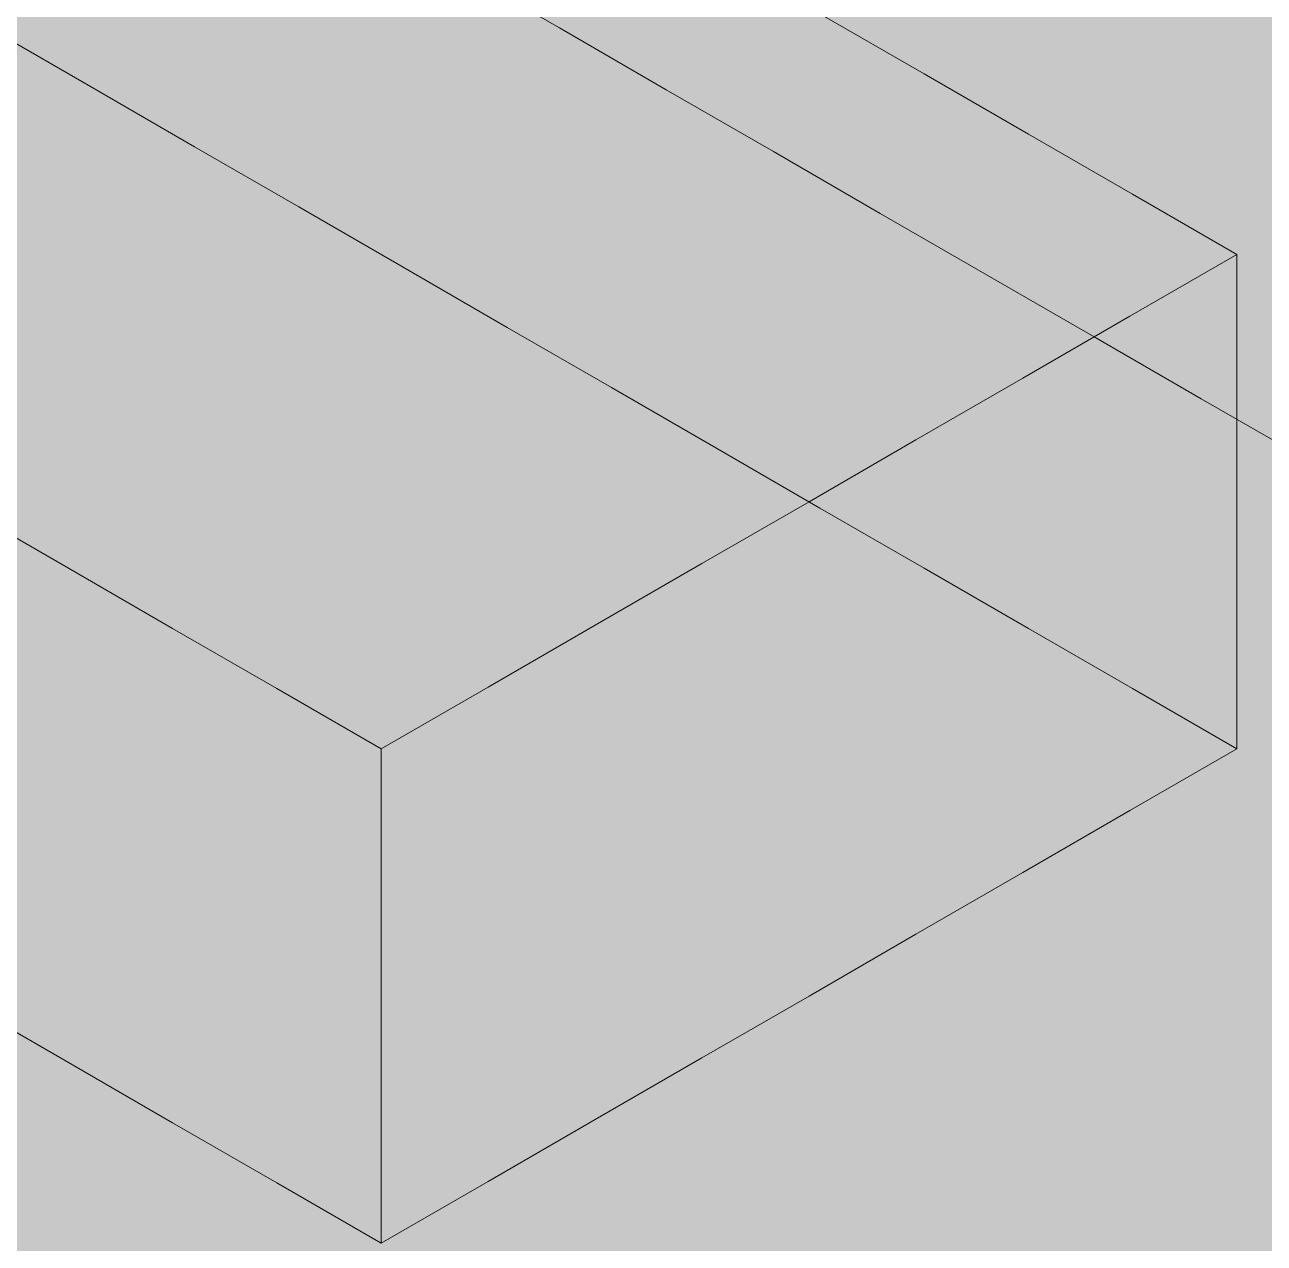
# Model space of a CAD drawing. Header units: metres. Extents: x 349122 to 349453, y 9281252 to 9281971.
# Drawn here: x 349264.1403 to 349264.2908, y 9281654.443 to 9281654.5909 of the extents above; entities that cross this region are included whole.
import ezdxf

# ---------------------------------------------------------------- set-up
doc = ezdxf.new("R2010")
doc.units = ezdxf.units.M
doc.header["$LTSCALE"] = 0.25
doc.layers.add('ISO-3D', color=7, linetype='CONTINUOUS', lineweight=13)
doc.layers.add('ISO-3D-ARISTAS', color=250, linetype='CONTINUOUS', lineweight=13)

msp = doc.modelspace()

# ---------------------------------------------------------------- linework, layer by layer
at = {"layer": 'ISO-3D', "true_color": 0x8e8d88}
for points in [[(349264.19225, 9281654.598), (349264.20524, 9281654.5905), (349264.19225, 9281654.61229), (349264.20524, 9281654.60479)], [(349264.21823, 9281654.59729), (349264.23123, 9281654.58979), (349264.21823, 9281654.61157), (349264.23123, 9281654.60407)], [(349264.24422, 9281654.59657), (349264.25721, 9281654.58907), (349264.24422, 9281654.61086), (349264.25721, 9281654.60336)], [(349264.2702, 9281654.59586), (349264.28319, 9281654.58836), (349264.2702, 9281654.61014), (349264.28319, 9281654.60264)], [(349264.18626, 9281654.59146), (349264.19892, 9281654.58415), (349264.18626, 9281654.60646), (349264.19892, 9281654.59915)], [(349264.21157, 9281654.59185), (349264.22423, 9281654.58454), (349264.21157, 9281654.60685), (349264.22423, 9281654.59954)], [(349264.13563, 9281654.59069), (349264.14829, 9281654.58338), (349264.13563, 9281654.60569), (349264.14829, 9281654.59838)], [(349264.16094, 9281654.59108), (349264.1736, 9281654.58377), (349264.16094, 9281654.60608), (349264.1736, 9281654.59877)], [(349264.20524, 9281654.5905), (349264.21823, 9281654.583), (349264.20524, 9281654.60479), (349264.21823, 9281654.59729)], [(349264.23123, 9281654.58979), (349264.24422, 9281654.58229), (349264.23123, 9281654.60407), (349264.24422, 9281654.59657)], [(349264.25721, 9281654.58907), (349264.2702, 9281654.58157), (349264.25721, 9281654.60336), (349264.2702, 9281654.59586)], [(349264.28319, 9281654.58836), (349264.29618, 9281654.58086), (349264.28319, 9281654.60264), (349264.29618, 9281654.59514)], [(349264.19892, 9281654.58415), (349264.21157, 9281654.57685), (349264.19892, 9281654.59915), (349264.21157, 9281654.59185)], [(349264.22423, 9281654.58454), (349264.23689, 9281654.57723), (349264.22423, 9281654.59954), (349264.23689, 9281654.59223)], [(349264.14829, 9281654.58338), (349264.16094, 9281654.57608), (349264.14829, 9281654.59838), (349264.16094, 9281654.59108)], [(349264.1736, 9281654.58377), (349264.18626, 9281654.57646), (349264.1736, 9281654.59877), (349264.18626, 9281654.59146)], [(349264.21823, 9281654.583), (349264.23123, 9281654.5755), (349264.21823, 9281654.59729), (349264.23123, 9281654.58979)], [(349264.24422, 9281654.58229), (349264.25721, 9281654.57479), (349264.24422, 9281654.59657), (349264.25721, 9281654.58907)], [(349264.2702, 9281654.58157), (349264.28319, 9281654.57407), (349264.2702, 9281654.59586), (349264.28319, 9281654.58836)], [(349264.18626, 9281654.57646), (349264.19892, 9281654.56915), (349264.18626, 9281654.59146), (349264.19892, 9281654.58415)], [(349264.21157, 9281654.57685), (349264.22423, 9281654.56954), (349264.21157, 9281654.59185), (349264.22423, 9281654.58454)], [(349264.23689, 9281654.57723), (349264.24954, 9281654.56992), (349264.23689, 9281654.59223), (349264.24954, 9281654.58492)], [(349264.16094, 9281654.57608), (349264.1736, 9281654.56877), (349264.16094, 9281654.59108), (349264.1736, 9281654.58377)], [(349264.23123, 9281654.5755), (349264.24422, 9281654.568), (349264.23123, 9281654.58979), (349264.24422, 9281654.58229)], [(349264.25721, 9281654.57479), (349264.2702, 9281654.56729), (349264.25721, 9281654.58907), (349264.2702, 9281654.58157)], [(349264.28319, 9281654.57407), (349264.29618, 9281654.56657), (349264.28319, 9281654.58836), (349264.29618, 9281654.58086)], [(349264.1736, 9281654.56877), (349264.18626, 9281654.56146), (349264.1736, 9281654.58377), (349264.18626, 9281654.57646)], [(349264.19892, 9281654.56915), (349264.21157, 9281654.56185), (349264.19892, 9281654.58415), (349264.21157, 9281654.57685)], [(349264.22423, 9281654.56954), (349264.23689, 9281654.56223), (349264.22423, 9281654.58454), (349264.23689, 9281654.57723)], [(349264.24954, 9281654.56992), (349264.2622, 9281654.56262), (349264.24954, 9281654.58492), (349264.2622, 9281654.57762)], [(349264.24422, 9281654.568), (349264.25721, 9281654.5605), (349264.24422, 9281654.58229), (349264.25721, 9281654.57479)], [(349264.2702, 9281654.56729), (349264.28319, 9281654.55979), (349264.2702, 9281654.58157), (349264.28319, 9281654.57407)], [(349264.18626, 9281654.56146), (349264.19892, 9281654.55415), (349264.18626, 9281654.57646), (349264.19892, 9281654.56915)], [(349264.21157, 9281654.56185), (349264.22423, 9281654.55454), (349264.21157, 9281654.57685), (349264.22423, 9281654.56954)], [(349264.23689, 9281654.56223), (349264.24954, 9281654.55492), (349264.23689, 9281654.57723), (349264.24954, 9281654.56992)], [(349264.2622, 9281654.56262), (349264.27486, 9281654.55531), (349264.2622, 9281654.57762), (349264.27486, 9281654.57031)], [(349264.25721, 9281654.5605), (349264.2702, 9281654.553), (349264.25721, 9281654.57479), (349264.2702, 9281654.56729)], [(349264.28319, 9281654.55979), (349264.29618, 9281654.55229), (349264.28319, 9281654.57407), (349264.29618, 9281654.56657)], [(349264.27486, 9281654.55531), (349264.28752, 9281654.548), (349264.27486, 9281654.57031), (349264.28752, 9281654.563)], [(349264.19892, 9281654.55415), (349264.21157, 9281654.54685), (349264.19892, 9281654.56915), (349264.21157, 9281654.56185)], [(349264.22423, 9281654.55454), (349264.23689, 9281654.54723), (349264.22423, 9281654.56954), (349264.23689, 9281654.56223)], [(349264.24954, 9281654.55492), (349264.2622, 9281654.54762), (349264.24954, 9281654.56992), (349264.2622, 9281654.56262)], [(349264.2702, 9281654.553), (349264.28319, 9281654.5455), (349264.2702, 9281654.56729), (349264.28319, 9281654.55979)], [(349264.21157, 9281654.54685), (349264.22423, 9281654.53954), (349264.21157, 9281654.56185), (349264.22423, 9281654.55454)], [(349264.23689, 9281654.54723), (349264.24954, 9281654.53992), (349264.23689, 9281654.56223), (349264.24954, 9281654.55492)], [(349264.2622, 9281654.54762), (349264.27486, 9281654.54031), (349264.2622, 9281654.56262), (349264.27486, 9281654.55531)], [(349264.28319, 9281654.5455), (349264.29618, 9281654.538), (349264.28319, 9281654.55979), (349264.29618, 9281654.55229)], [(349264.27486, 9281654.54031), (349264.28752, 9281654.533), (349264.27486, 9281654.55531), (349264.28752, 9281654.548)], [(349264.22423, 9281654.53954), (349264.23689, 9281654.53223), (349264.22423, 9281654.55454), (349264.23689, 9281654.54723)], [(349264.24954, 9281654.53992), (349264.2622, 9281654.53262), (349264.24954, 9281654.55492), (349264.2622, 9281654.54762)], [(349264.23689, 9281654.53223), (349264.24954, 9281654.52492), (349264.23689, 9281654.54723), (349264.24954, 9281654.53992)], [(349264.2622, 9281654.53262), (349264.27486, 9281654.52531), (349264.2622, 9281654.54762), (349264.27486, 9281654.54031)], [(349264.27486, 9281654.52531), (349264.28752, 9281654.518), (349264.27486, 9281654.54031), (349264.28752, 9281654.533)], [(349264.24954, 9281654.52492), (349264.2622, 9281654.51762), (349264.24954, 9281654.53992), (349264.2622, 9281654.53262)], [(349264.2622, 9281654.51762), (349264.27486, 9281654.51031), (349264.2622, 9281654.53262), (349264.27486, 9281654.52531)], [(349264.13296, 9281654.51723), (349264.14562, 9281654.50992), (349264.13296, 9281654.53223), (349264.14562, 9281654.52492)], [(349264.27486, 9281654.51031), (349264.28752, 9281654.503), (349264.27486, 9281654.52531), (349264.28752, 9281654.518)], [(349264.14562, 9281654.50992), (349264.15828, 9281654.50262), (349264.14562, 9281654.52492), (349264.15828, 9281654.51762)], [(349264.15828, 9281654.50262), (349264.17094, 9281654.49531), (349264.15828, 9281654.51762), (349264.17094, 9281654.51031)], [(349264.13296, 9281654.50223), (349264.14562, 9281654.49492), (349264.13296, 9281654.51723), (349264.14562, 9281654.50992)], [(349264.17094, 9281654.49531), (349264.18359, 9281654.488), (349264.17094, 9281654.51031), (349264.18359, 9281654.503)], [(349264.14562, 9281654.49492), (349264.15828, 9281654.48762), (349264.14562, 9281654.50992), (349264.15828, 9281654.50262)], [(349264.15828, 9281654.48762), (349264.17094, 9281654.48031), (349264.15828, 9281654.50262), (349264.17094, 9281654.49531)], [(349264.13296, 9281654.48723), (349264.14562, 9281654.47992), (349264.13296, 9281654.50223), (349264.14562, 9281654.49492)], [(349264.17094, 9281654.48031), (349264.18359, 9281654.473), (349264.17094, 9281654.49531), (349264.18359, 9281654.488)], [(349264.14562, 9281654.47992), (349264.15828, 9281654.47262), (349264.14562, 9281654.49492), (349264.15828, 9281654.48762)], [(349264.15828, 9281654.47262), (349264.17094, 9281654.46531), (349264.15828, 9281654.48762), (349264.17094, 9281654.48031)], [(349264.13296, 9281654.47223), (349264.14562, 9281654.46492), (349264.13296, 9281654.48723), (349264.14562, 9281654.47992)], [(349264.14562, 9281654.46492), (349264.15828, 9281654.45762), (349264.14562, 9281654.47992), (349264.15828, 9281654.47262)], [(349264.17094, 9281654.46531), (349264.18359, 9281654.458), (349264.17094, 9281654.48031), (349264.18359, 9281654.473)], [(349264.15828, 9281654.45762), (349264.17094, 9281654.45031), (349264.15828, 9281654.47262), (349264.17094, 9281654.46531)], [(349264.17094, 9281654.45031), (349264.18359, 9281654.443), (349264.17094, 9281654.46531), (349264.18359, 9281654.458)]]:
    msp.add_solid(points, dxfattribs=at)
at = {"layer": 'ISO-3D', "true_color": 0x9e9c96}
for points in [[(349264.12743, 9281654.60557), (349264.14042, 9281654.59807), (349264.1145, 9281654.59811), (349264.12749, 9281654.59061)], [(349264.15335, 9281654.60554), (349264.16634, 9281654.59804), (349264.14042, 9281654.59807), (349264.15341, 9281654.59057)], [(349264.17926, 9281654.6055), (349264.19225, 9281654.598), (349264.16634, 9281654.59804), (349264.17933, 9281654.59054)], [(349264.24901, 9281654.59923), (349264.26167, 9281654.59192), (349264.23689, 9281654.59223), (349264.24954, 9281654.58492)], [(349264.27379, 9281654.59892), (349264.28645, 9281654.59162), (349264.26167, 9281654.59192), (349264.27433, 9281654.58462)], [(349264.14042, 9281654.59807), (349264.15341, 9281654.59057), (349264.12749, 9281654.59061), (349264.14048, 9281654.58311)], [(349264.16634, 9281654.59804), (349264.17933, 9281654.59054), (349264.15341, 9281654.59057), (349264.1664, 9281654.58307)], [(349264.19225, 9281654.598), (349264.20524, 9281654.5905), (349264.17933, 9281654.59054), (349264.19232, 9281654.58304)], [(349264.29858, 9281654.59862), (349264.31123, 9281654.59131), (349264.28645, 9281654.59162), (349264.29911, 9281654.58431)], [(349264.26167, 9281654.59192), (349264.27433, 9281654.58462), (349264.24954, 9281654.58492), (349264.2622, 9281654.57762)], [(349264.28645, 9281654.59162), (349264.29911, 9281654.58431), (349264.27433, 9281654.58462), (349264.28698, 9281654.57731)], [(349264.12749, 9281654.59061), (349264.14048, 9281654.58311), (349264.11457, 9281654.58315), (349264.12756, 9281654.57565)], [(349264.13563, 9281654.59069), (349264.14829, 9281654.58338), (349264.12264, 9281654.58319), (349264.1353, 9281654.57588)], [(349264.15341, 9281654.59057), (349264.1664, 9281654.58307), (349264.14048, 9281654.58311), (349264.15347, 9281654.57561)], [(349264.17933, 9281654.59054), (349264.19232, 9281654.58304), (349264.1664, 9281654.58307), (349264.17939, 9281654.57557)], [(349264.20524, 9281654.5905), (349264.21823, 9281654.583), (349264.19232, 9281654.58304), (349264.20531, 9281654.57554)], [(349264.27433, 9281654.58462), (349264.28698, 9281654.57731), (349264.2622, 9281654.57762), (349264.27486, 9281654.57031)], [(349264.29911, 9281654.58431), (349264.31177, 9281654.577), (349264.28698, 9281654.57731), (349264.29964, 9281654.57)], [(349264.14048, 9281654.58311), (349264.15347, 9281654.57561), (349264.12756, 9281654.57565), (349264.14055, 9281654.56815)], [(349264.14829, 9281654.58338), (349264.16094, 9281654.57608), (349264.1353, 9281654.57588), (349264.14795, 9281654.56858)], [(349264.1664, 9281654.58307), (349264.17939, 9281654.57557), (349264.15347, 9281654.57561), (349264.16646, 9281654.56811)], [(349264.19232, 9281654.58304), (349264.20531, 9281654.57554), (349264.17939, 9281654.57557), (349264.19238, 9281654.56807)], [(349264.21823, 9281654.583), (349264.23123, 9281654.5755), (349264.20531, 9281654.57554), (349264.2183, 9281654.56804)], [(349264.28698, 9281654.57731), (349264.29964, 9281654.57), (349264.27486, 9281654.57031), (349264.28752, 9281654.563)], [(349264.12756, 9281654.57565), (349264.14055, 9281654.56815), (349264.11463, 9281654.56818), (349264.12762, 9281654.56068)], [(349264.1353, 9281654.57588), (349264.14795, 9281654.56858), (349264.12231, 9281654.56838), (349264.13496, 9281654.56108)], [(349264.15347, 9281654.57561), (349264.16646, 9281654.56811), (349264.14055, 9281654.56815), (349264.15354, 9281654.56065)], [(349264.16094, 9281654.57608), (349264.1736, 9281654.56877), (349264.14795, 9281654.56858), (349264.16061, 9281654.56127)], [(349264.17939, 9281654.57557), (349264.19238, 9281654.56807), (349264.16646, 9281654.56811), (349264.17945, 9281654.56061)], [(349264.20531, 9281654.57554), (349264.2183, 9281654.56804), (349264.19238, 9281654.56807), (349264.20537, 9281654.56057)], [(349264.23123, 9281654.5755), (349264.24422, 9281654.568), (349264.2183, 9281654.56804), (349264.23129, 9281654.56054)], [(349264.1736, 9281654.56877), (349264.18626, 9281654.56146), (349264.16061, 9281654.56127), (349264.17327, 9281654.55396)], [(349264.29964, 9281654.57), (349264.3125, 9281654.56258), (349264.28752, 9281654.563), (349264.30038, 9281654.55558)], [(349264.14055, 9281654.56815), (349264.15354, 9281654.56065), (349264.12762, 9281654.56068), (349264.14061, 9281654.55318)], [(349264.14795, 9281654.56858), (349264.16061, 9281654.56127), (349264.13496, 9281654.56108), (349264.14762, 9281654.55377)], [(349264.16646, 9281654.56811), (349264.17945, 9281654.56061), (349264.15354, 9281654.56065), (349264.16653, 9281654.55315)], [(349264.19238, 9281654.56807), (349264.20537, 9281654.56057), (349264.17945, 9281654.56061), (349264.19244, 9281654.55311)], [(349264.2183, 9281654.56804), (349264.23129, 9281654.56054), (349264.20537, 9281654.56057), (349264.21836, 9281654.55307)], [(349264.24422, 9281654.568), (349264.25721, 9281654.5605), (349264.23129, 9281654.56054), (349264.24428, 9281654.55304)], [(349264.28752, 9281654.563), (349264.30038, 9281654.55558), (349264.27453, 9281654.5555), (349264.28739, 9281654.54808)], [(349264.16061, 9281654.56127), (349264.17327, 9281654.55396), (349264.14762, 9281654.55377), (349264.16028, 9281654.54646)], [(349264.18626, 9281654.56146), (349264.19892, 9281654.55415), (349264.17327, 9281654.55396), (349264.18593, 9281654.54665)], [(349264.12762, 9281654.56068), (349264.14061, 9281654.55318), (349264.11469, 9281654.55322), (349264.12768, 9281654.54572)], [(349264.13496, 9281654.56108), (349264.14762, 9281654.55377), (349264.12197, 9281654.55358), (349264.13463, 9281654.54627)], [(349264.15354, 9281654.56065), (349264.16653, 9281654.55315), (349264.14061, 9281654.55318), (349264.1536, 9281654.54568)], [(349264.17945, 9281654.56061), (349264.19244, 9281654.55311), (349264.16653, 9281654.55315), (349264.17952, 9281654.54565)], [(349264.20537, 9281654.56057), (349264.21836, 9281654.55307), (349264.19244, 9281654.55311), (349264.20543, 9281654.54561)], [(349264.23129, 9281654.56054), (349264.24428, 9281654.55304), (349264.21836, 9281654.55307), (349264.23135, 9281654.54557)], [(349264.25721, 9281654.5605), (349264.2702, 9281654.553), (349264.24428, 9281654.55304), (349264.25727, 9281654.54554)], [(349264.27453, 9281654.5555), (349264.28739, 9281654.54808), (349264.26154, 9281654.548), (349264.2744, 9281654.54058)], [(349264.30038, 9281654.55558), (349264.31323, 9281654.54815), (349264.28739, 9281654.54808), (349264.30024, 9281654.54065)], [(349264.14762, 9281654.55377), (349264.16028, 9281654.54646), (349264.13463, 9281654.54627), (349264.14729, 9281654.53896)], [(349264.17327, 9281654.55396), (349264.18593, 9281654.54665), (349264.16028, 9281654.54646), (349264.17293, 9281654.53915)], [(349264.19892, 9281654.55415), (349264.21157, 9281654.54685), (349264.18593, 9281654.54665), (349264.19858, 9281654.53935)], [(349264.14061, 9281654.55318), (349264.1536, 9281654.54568), (349264.12768, 9281654.54572), (349264.14067, 9281654.53822)], [(349264.16653, 9281654.55315), (349264.17952, 9281654.54565), (349264.1536, 9281654.54568), (349264.16659, 9281654.53818)], [(349264.19244, 9281654.55311), (349264.20543, 9281654.54561), (349264.17952, 9281654.54565), (349264.19251, 9281654.53815)], [(349264.21836, 9281654.55307), (349264.23135, 9281654.54557), (349264.20543, 9281654.54561), (349264.21842, 9281654.53811)], [(349264.24428, 9281654.55304), (349264.25727, 9281654.54554), (349264.23135, 9281654.54557), (349264.24434, 9281654.53807)], [(349264.2702, 9281654.553), (349264.28319, 9281654.5455), (349264.25727, 9281654.54554), (349264.27026, 9281654.53804)], [(349264.26154, 9281654.548), (349264.2744, 9281654.54058), (349264.24855, 9281654.5405), (349264.2614, 9281654.53308)], [(349264.28739, 9281654.54808), (349264.30024, 9281654.54065), (349264.2744, 9281654.54058), (349264.28725, 9281654.53315)], [(349264.13463, 9281654.54627), (349264.14729, 9281654.53896), (349264.12164, 9281654.53877), (349264.1343, 9281654.53146)], [(349264.16028, 9281654.54646), (349264.17293, 9281654.53915), (349264.14729, 9281654.53896), (349264.15994, 9281654.53165)], [(349264.18593, 9281654.54665), (349264.19858, 9281654.53935), (349264.17293, 9281654.53915), (349264.18559, 9281654.53185)], [(349264.21157, 9281654.54685), (349264.22423, 9281654.53954), (349264.19858, 9281654.53935), (349264.21124, 9281654.53204)], [(349264.12768, 9281654.54572), (349264.14067, 9281654.53822), (349264.11476, 9281654.53826), (349264.12775, 9281654.53076)], [(349264.1536, 9281654.54568), (349264.16659, 9281654.53818), (349264.14067, 9281654.53822), (349264.15366, 9281654.53072)], [(349264.17952, 9281654.54565), (349264.19251, 9281654.53815), (349264.16659, 9281654.53818), (349264.17958, 9281654.53068)], [(349264.20543, 9281654.54561), (349264.21842, 9281654.53811), (349264.19251, 9281654.53815), (349264.2055, 9281654.53065)], [(349264.23135, 9281654.54557), (349264.24434, 9281654.53807), (349264.21842, 9281654.53811), (349264.23142, 9281654.53061)], [(349264.25727, 9281654.54554), (349264.27026, 9281654.53804), (349264.24434, 9281654.53807), (349264.25733, 9281654.53057)], [(349264.28319, 9281654.5455), (349264.29618, 9281654.538), (349264.27026, 9281654.53804), (349264.28325, 9281654.53054)], [(349264.24855, 9281654.5405), (349264.2614, 9281654.53308), (349264.23556, 9281654.533), (349264.24841, 9281654.52558)], [(349264.2744, 9281654.54058), (349264.28725, 9281654.53315), (349264.2614, 9281654.53308), (349264.27426, 9281654.52565)], [(349264.30024, 9281654.54065), (349264.3131, 9281654.53323), (349264.28725, 9281654.53315), (349264.30011, 9281654.52573)], [(349264.14729, 9281654.53896), (349264.15994, 9281654.53165), (349264.1343, 9281654.53146), (349264.14695, 9281654.52415)], [(349264.17293, 9281654.53915), (349264.18559, 9281654.53185), (349264.15994, 9281654.53165), (349264.1726, 9281654.52435)], [(349264.19858, 9281654.53935), (349264.21124, 9281654.53204), (349264.18559, 9281654.53185), (349264.19825, 9281654.52454)], [(349264.22423, 9281654.53954), (349264.23689, 9281654.53223), (349264.21124, 9281654.53204), (349264.2239, 9281654.52473)], [(349264.14067, 9281654.53822), (349264.15366, 9281654.53072), (349264.12775, 9281654.53076), (349264.14074, 9281654.52326)], [(349264.16659, 9281654.53818), (349264.17958, 9281654.53068), (349264.15366, 9281654.53072), (349264.16665, 9281654.52322)], [(349264.19251, 9281654.53815), (349264.2055, 9281654.53065), (349264.17958, 9281654.53068), (349264.19257, 9281654.52318)], [(349264.21842, 9281654.53811), (349264.23142, 9281654.53061), (349264.2055, 9281654.53065), (349264.21849, 9281654.52315)], [(349264.24434, 9281654.53807), (349264.25733, 9281654.53057), (349264.23142, 9281654.53061), (349264.24441, 9281654.52311)], [(349264.27026, 9281654.53804), (349264.28325, 9281654.53054), (349264.25733, 9281654.53057), (349264.27032, 9281654.52307)], [(349264.29618, 9281654.538), (349264.30917, 9281654.5305), (349264.28325, 9281654.53054), (349264.29624, 9281654.52304)], [(349264.23556, 9281654.533), (349264.24841, 9281654.52558), (349264.22256, 9281654.5255), (349264.23542, 9281654.51808)], [(349264.2614, 9281654.53308), (349264.27426, 9281654.52565), (349264.24841, 9281654.52558), (349264.26127, 9281654.51815)], [(349264.28725, 9281654.53315), (349264.30011, 9281654.52573), (349264.27426, 9281654.52565), (349264.28712, 9281654.51823)], [(349264.13296, 9281654.53223), (349264.14562, 9281654.52492), (349264.12026, 9281654.5249), (349264.13292, 9281654.51759)], [(349264.1343, 9281654.53146), (349264.14695, 9281654.52415), (349264.12131, 9281654.52396), (349264.13396, 9281654.51665)], [(349264.15994, 9281654.53165), (349264.1726, 9281654.52435), (349264.14695, 9281654.52415), (349264.15961, 9281654.51685)], [(349264.18559, 9281654.53185), (349264.19825, 9281654.52454), (349264.1726, 9281654.52435), (349264.18526, 9281654.51704)], [(349264.21124, 9281654.53204), (349264.2239, 9281654.52473), (349264.19825, 9281654.52454), (349264.21091, 9281654.51723)], [(349264.23689, 9281654.53223), (349264.24954, 9281654.52492), (349264.2239, 9281654.52473), (349264.23655, 9281654.51742)], [(349264.12775, 9281654.53076), (349264.14074, 9281654.52326), (349264.11482, 9281654.52329), (349264.12781, 9281654.51579)], [(349264.15366, 9281654.53072), (349264.16665, 9281654.52322), (349264.14074, 9281654.52326), (349264.15373, 9281654.51576)], [(349264.17958, 9281654.53068), (349264.19257, 9281654.52318), (349264.16665, 9281654.52322), (349264.17964, 9281654.51572)], [(349264.2055, 9281654.53065), (349264.21849, 9281654.52315), (349264.19257, 9281654.52318), (349264.20556, 9281654.51568)], [(349264.23142, 9281654.53061), (349264.24441, 9281654.52311), (349264.21849, 9281654.52315), (349264.23148, 9281654.51565)], [(349264.25733, 9281654.53057), (349264.27032, 9281654.52307), (349264.24441, 9281654.52311), (349264.2574, 9281654.51561)], [(349264.28325, 9281654.53054), (349264.29624, 9281654.52304), (349264.27032, 9281654.52307), (349264.28331, 9281654.51557)], [(349264.22256, 9281654.5255), (349264.23542, 9281654.51808), (349264.20957, 9281654.518), (349264.22243, 9281654.51058)], [(349264.24841, 9281654.52558), (349264.26127, 9281654.51815), (349264.23542, 9281654.51808), (349264.24828, 9281654.51065)], [(349264.27426, 9281654.52565), (349264.28712, 9281654.51823), (349264.26127, 9281654.51815), (349264.27413, 9281654.51073)], [(349264.30011, 9281654.52573), (349264.31297, 9281654.5183), (349264.28712, 9281654.51823), (349264.29998, 9281654.5108)], [(349264.14562, 9281654.52492), (349264.15828, 9281654.51762), (349264.13292, 9281654.51759), (349264.14558, 9281654.51028)], [(349264.14695, 9281654.52415), (349264.15961, 9281654.51685), (349264.13396, 9281654.51665), (349264.14662, 9281654.50935)], [(349264.1726, 9281654.52435), (349264.18526, 9281654.51704), (349264.15961, 9281654.51685), (349264.17227, 9281654.50954)], [(349264.19825, 9281654.52454), (349264.21091, 9281654.51723), (349264.18526, 9281654.51704), (349264.19792, 9281654.50973)], [(349264.2239, 9281654.52473), (349264.23655, 9281654.51742), (349264.21091, 9281654.51723), (349264.22356, 9281654.50992)], [(349264.24954, 9281654.52492), (349264.2622, 9281654.51762), (349264.23655, 9281654.51742), (349264.24921, 9281654.51012)], [(349264.14074, 9281654.52326), (349264.15373, 9281654.51576), (349264.12781, 9281654.51579), (349264.1408, 9281654.50829)], [(349264.16665, 9281654.52322), (349264.17964, 9281654.51572), (349264.15373, 9281654.51576), (349264.16672, 9281654.50826)], [(349264.19257, 9281654.52318), (349264.20556, 9281654.51568), (349264.17964, 9281654.51572), (349264.19263, 9281654.50822)], [(349264.21849, 9281654.52315), (349264.23148, 9281654.51565), (349264.20556, 9281654.51568), (349264.21855, 9281654.50818)], [(349264.24441, 9281654.52311), (349264.2574, 9281654.51561), (349264.23148, 9281654.51565), (349264.24447, 9281654.50815)], [(349264.27032, 9281654.52307), (349264.28331, 9281654.51557), (349264.2574, 9281654.51561), (349264.27039, 9281654.50811)], [(349264.29624, 9281654.52304), (349264.30923, 9281654.51554), (349264.28331, 9281654.51557), (349264.2963, 9281654.50807)], [(349264.13292, 9281654.51759), (349264.14558, 9281654.51028), (349264.12022, 9281654.51026), (349264.13288, 9281654.50295)], [(349264.15828, 9281654.51762), (349264.17094, 9281654.51031), (349264.14558, 9281654.51028), (349264.15823, 9281654.50297)], [(349264.20957, 9281654.518), (349264.22243, 9281654.51058), (349264.19658, 9281654.5105), (349264.20944, 9281654.50308)], [(349264.23542, 9281654.51808), (349264.24828, 9281654.51065), (349264.22243, 9281654.51058), (349264.23529, 9281654.50315)], [(349264.26127, 9281654.51815), (349264.27413, 9281654.51073), (349264.24828, 9281654.51065), (349264.26114, 9281654.50323)], [(349264.2622, 9281654.51762), (349264.27486, 9281654.51031), (349264.24921, 9281654.51012), (349264.26187, 9281654.50281)], [(349264.28712, 9281654.51823), (349264.29998, 9281654.5108), (349264.27413, 9281654.51073), (349264.28699, 9281654.5033)], [(349264.13396, 9281654.51665), (349264.14662, 9281654.50935), (349264.12097, 9281654.50915), (349264.13363, 9281654.50185)], [(349264.15961, 9281654.51685), (349264.17227, 9281654.50954), (349264.14662, 9281654.50935), (349264.15928, 9281654.50204)], [(349264.18526, 9281654.51704), (349264.19792, 9281654.50973), (349264.17227, 9281654.50954), (349264.18493, 9281654.50223)], [(349264.21091, 9281654.51723), (349264.22356, 9281654.50992), (349264.19792, 9281654.50973), (349264.21057, 9281654.50242)], [(349264.23655, 9281654.51742), (349264.24921, 9281654.51012), (349264.22356, 9281654.50992), (349264.23622, 9281654.50262)], [(349264.12781, 9281654.51579), (349264.1408, 9281654.50829), (349264.11488, 9281654.50833), (349264.12787, 9281654.50083)], [(349264.15373, 9281654.51576), (349264.16672, 9281654.50826), (349264.1408, 9281654.50829), (349264.15379, 9281654.50079)], [(349264.17964, 9281654.51572), (349264.19263, 9281654.50822), (349264.16672, 9281654.50826), (349264.17971, 9281654.50076)], [(349264.20556, 9281654.51568), (349264.21855, 9281654.50818), (349264.19263, 9281654.50822), (349264.20562, 9281654.50072)], [(349264.23148, 9281654.51565), (349264.24447, 9281654.50815), (349264.21855, 9281654.50818), (349264.23154, 9281654.50068)], [(349264.2574, 9281654.51561), (349264.27039, 9281654.50811), (349264.24447, 9281654.50815), (349264.25746, 9281654.50065)], [(349264.28331, 9281654.51557), (349264.2963, 9281654.50807), (349264.27039, 9281654.50811), (349264.28338, 9281654.50061)], [(349264.14558, 9281654.51028), (349264.15823, 9281654.50297), (349264.13288, 9281654.50295), (349264.14553, 9281654.49564)], [(349264.17094, 9281654.51031), (349264.18359, 9281654.503), (349264.15823, 9281654.50297), (349264.17089, 9281654.49567)], [(349264.19658, 9281654.5105), (349264.20944, 9281654.50308), (349264.18359, 9281654.503), (349264.19645, 9281654.49558)], [(349264.22243, 9281654.51058), (349264.23529, 9281654.50315), (349264.20944, 9281654.50308), (349264.2223, 9281654.49565)], [(349264.24828, 9281654.51065), (349264.26114, 9281654.50323), (349264.23529, 9281654.50315), (349264.24815, 9281654.49573)], [(349264.24921, 9281654.51012), (349264.26187, 9281654.50281), (349264.23622, 9281654.50262), (349264.24888, 9281654.49531)], [(349264.27413, 9281654.51073), (349264.28699, 9281654.5033), (349264.26114, 9281654.50323), (349264.274, 9281654.4958)], [(349264.27486, 9281654.51031), (349264.28752, 9281654.503), (349264.26187, 9281654.50281), (349264.27453, 9281654.4955)], [(349264.29998, 9281654.5108), (349264.31284, 9281654.50338), (349264.28699, 9281654.5033), (349264.29985, 9281654.49588)], [(349264.14662, 9281654.50935), (349264.15928, 9281654.50204), (349264.13363, 9281654.50185), (349264.14629, 9281654.49454)], [(349264.17227, 9281654.50954), (349264.18493, 9281654.50223), (349264.15928, 9281654.50204), (349264.17194, 9281654.49473)], [(349264.19792, 9281654.50973), (349264.21057, 9281654.50242), (349264.18493, 9281654.50223), (349264.19758, 9281654.49492)], [(349264.22356, 9281654.50992), (349264.23622, 9281654.50262), (349264.21057, 9281654.50242), (349264.22323, 9281654.49512)], [(349264.1408, 9281654.50829), (349264.15379, 9281654.50079), (349264.12787, 9281654.50083), (349264.14086, 9281654.49333)], [(349264.16672, 9281654.50826), (349264.17971, 9281654.50076), (349264.15379, 9281654.50079), (349264.16678, 9281654.49329)], [(349264.19263, 9281654.50822), (349264.20562, 9281654.50072), (349264.17971, 9281654.50076), (349264.1927, 9281654.49326)], [(349264.21855, 9281654.50818), (349264.23154, 9281654.50068), (349264.20562, 9281654.50072), (349264.21861, 9281654.49322)], [(349264.24447, 9281654.50815), (349264.25746, 9281654.50065), (349264.23154, 9281654.50068), (349264.24453, 9281654.49318)], [(349264.27039, 9281654.50811), (349264.28338, 9281654.50061), (349264.25746, 9281654.50065), (349264.27045, 9281654.49315)], [(349264.2963, 9281654.50807), (349264.30929, 9281654.50057), (349264.28338, 9281654.50061), (349264.29637, 9281654.49311)], [(349264.13288, 9281654.50295), (349264.14553, 9281654.49564), (349264.12017, 9281654.49562), (349264.13283, 9281654.48831)], [(349264.15823, 9281654.50297), (349264.17089, 9281654.49567), (349264.14553, 9281654.49564), (349264.15819, 9281654.48833)], [(349264.18359, 9281654.503), (349264.19645, 9281654.49558), (349264.17089, 9281654.49567), (349264.18375, 9281654.48824)], [(349264.20944, 9281654.50308), (349264.2223, 9281654.49565), (349264.19645, 9281654.49558), (349264.20931, 9281654.48815)], [(349264.23529, 9281654.50315), (349264.24815, 9281654.49573), (349264.2223, 9281654.49565), (349264.23516, 9281654.48823)], [(349264.23622, 9281654.50262), (349264.24888, 9281654.49531), (349264.22323, 9281654.49512), (349264.23589, 9281654.48781)], [(349264.26114, 9281654.50323), (349264.274, 9281654.4958), (349264.24815, 9281654.49573), (349264.26101, 9281654.4883)], [(349264.26187, 9281654.50281), (349264.27453, 9281654.4955), (349264.24888, 9281654.49531), (349264.26154, 9281654.488)], [(349264.28699, 9281654.5033), (349264.29985, 9281654.49588), (349264.274, 9281654.4958), (349264.28686, 9281654.48838)], [(349264.13363, 9281654.50185), (349264.14629, 9281654.49454), (349264.12064, 9281654.49435), (349264.1333, 9281654.48704)], [(349264.15928, 9281654.50204), (349264.17194, 9281654.49473), (349264.14629, 9281654.49454), (349264.15895, 9281654.48723)], [(349264.18493, 9281654.50223), (349264.19758, 9281654.49492), (349264.17194, 9281654.49473), (349264.18459, 9281654.48742)], [(349264.21057, 9281654.50242), (349264.22323, 9281654.49512), (349264.19758, 9281654.49492), (349264.21024, 9281654.48762)], [(349264.12787, 9281654.50083), (349264.14086, 9281654.49333), (349264.11495, 9281654.49337), (349264.12794, 9281654.48587)], [(349264.15379, 9281654.50079), (349264.16678, 9281654.49329), (349264.14086, 9281654.49333), (349264.15385, 9281654.48583)], [(349264.17971, 9281654.50076), (349264.1927, 9281654.49326), (349264.16678, 9281654.49329), (349264.17977, 9281654.48579)], [(349264.20562, 9281654.50072), (349264.21861, 9281654.49322), (349264.1927, 9281654.49326), (349264.20569, 9281654.48576)], [(349264.23154, 9281654.50068), (349264.24453, 9281654.49318), (349264.21861, 9281654.49322), (349264.23161, 9281654.48572)], [(349264.25746, 9281654.50065), (349264.27045, 9281654.49315), (349264.24453, 9281654.49318), (349264.25752, 9281654.48568)], [(349264.28338, 9281654.50061), (349264.29637, 9281654.49311), (349264.27045, 9281654.49315), (349264.28344, 9281654.48565)], [(349264.14553, 9281654.49564), (349264.15819, 9281654.48833), (349264.13283, 9281654.48831), (349264.14549, 9281654.481)], [(349264.17089, 9281654.49567), (349264.18375, 9281654.48824), (349264.15819, 9281654.48833), (349264.17105, 9281654.48091)], [(349264.19645, 9281654.49558), (349264.20931, 9281654.48815), (349264.18375, 9281654.48824), (349264.19661, 9281654.48082)], [(349264.2223, 9281654.49565), (349264.23516, 9281654.48823), (349264.20931, 9281654.48815), (349264.22217, 9281654.48073)], [(349264.22323, 9281654.49512), (349264.23589, 9281654.48781), (349264.21024, 9281654.48762), (349264.2229, 9281654.48031)], [(349264.24815, 9281654.49573), (349264.26101, 9281654.4883), (349264.23516, 9281654.48823), (349264.24802, 9281654.4808)], [(349264.24888, 9281654.49531), (349264.26154, 9281654.488), (349264.23589, 9281654.48781), (349264.24855, 9281654.4805)], [(349264.274, 9281654.4958), (349264.28686, 9281654.48838), (349264.26101, 9281654.4883), (349264.27387, 9281654.48088)], [(349264.29985, 9281654.49588), (349264.31271, 9281654.48845), (349264.28686, 9281654.48838), (349264.29972, 9281654.48095)], [(349264.14629, 9281654.49454), (349264.15895, 9281654.48723), (349264.1333, 9281654.48704), (349264.14595, 9281654.47973)], [(349264.17194, 9281654.49473), (349264.18459, 9281654.48742), (349264.15895, 9281654.48723), (349264.1716, 9281654.47992)], [(349264.19758, 9281654.49492), (349264.21024, 9281654.48762), (349264.18459, 9281654.48742), (349264.19725, 9281654.48012)], [(349264.14086, 9281654.49333), (349264.15385, 9281654.48583), (349264.12794, 9281654.48587), (349264.14093, 9281654.47837)], [(349264.16678, 9281654.49329), (349264.17977, 9281654.48579), (349264.15385, 9281654.48583), (349264.16684, 9281654.47833)], [(349264.1927, 9281654.49326), (349264.20569, 9281654.48576), (349264.17977, 9281654.48579), (349264.19276, 9281654.47829)], [(349264.21861, 9281654.49322), (349264.23161, 9281654.48572), (349264.20569, 9281654.48576), (349264.21868, 9281654.47826)], [(349264.24453, 9281654.49318), (349264.25752, 9281654.48568), (349264.23161, 9281654.48572), (349264.2446, 9281654.47822)], [(349264.27045, 9281654.49315), (349264.28344, 9281654.48565), (349264.25752, 9281654.48568), (349264.27051, 9281654.47818)], [(349264.29637, 9281654.49311), (349264.30936, 9281654.48561), (349264.28344, 9281654.48565), (349264.29643, 9281654.47815)], [(349264.13283, 9281654.48831), (349264.14549, 9281654.481), (349264.12013, 9281654.48097), (349264.13279, 9281654.47367)], [(349264.15819, 9281654.48833), (349264.17105, 9281654.48091), (349264.14549, 9281654.481), (349264.15835, 9281654.47358)], [(349264.18375, 9281654.48824), (349264.19661, 9281654.48082), (349264.17105, 9281654.48091), (349264.18391, 9281654.47348)], [(349264.18459, 9281654.48742), (349264.19725, 9281654.48012), (349264.1716, 9281654.47992), (349264.18426, 9281654.47262)], [(349264.20931, 9281654.48815), (349264.22217, 9281654.48073), (349264.19661, 9281654.48082), (349264.20947, 9281654.47339)], [(349264.21024, 9281654.48762), (349264.2229, 9281654.48031), (349264.19725, 9281654.48012), (349264.20991, 9281654.47281)], [(349264.23516, 9281654.48823), (349264.24802, 9281654.4808), (349264.22217, 9281654.48073), (349264.23503, 9281654.4733)], [(349264.23589, 9281654.48781), (349264.24855, 9281654.4805), (349264.2229, 9281654.48031), (349264.23556, 9281654.473)], [(349264.26101, 9281654.4883), (349264.27387, 9281654.48088), (349264.24802, 9281654.4808), (349264.26088, 9281654.47338)], [(349264.28686, 9281654.48838), (349264.29972, 9281654.48095), (349264.27387, 9281654.48088), (349264.28673, 9281654.47345)], [(349264.1333, 9281654.48704), (349264.14595, 9281654.47973), (349264.12031, 9281654.47954), (349264.13296, 9281654.47223)], [(349264.15895, 9281654.48723), (349264.1716, 9281654.47992), (349264.14595, 9281654.47973), (349264.15861, 9281654.47242)], [(349264.12794, 9281654.48587), (349264.14093, 9281654.47837), (349264.11501, 9281654.4784), (349264.128, 9281654.4709)], [(349264.15385, 9281654.48583), (349264.16684, 9281654.47833), (349264.14093, 9281654.47837), (349264.15392, 9281654.47087)], [(349264.17977, 9281654.48579), (349264.19276, 9281654.47829), (349264.16684, 9281654.47833), (349264.17983, 9281654.47083)], [(349264.20569, 9281654.48576), (349264.21868, 9281654.47826), (349264.19276, 9281654.47829), (349264.20575, 9281654.47079)], [(349264.23161, 9281654.48572), (349264.2446, 9281654.47822), (349264.21868, 9281654.47826), (349264.23167, 9281654.47076)], [(349264.25752, 9281654.48568), (349264.27051, 9281654.47818), (349264.2446, 9281654.47822), (349264.25759, 9281654.47072)], [(349264.28344, 9281654.48565), (349264.29643, 9281654.47815), (349264.27051, 9281654.47818), (349264.2835, 9281654.47068)], [(349264.14549, 9281654.481), (349264.15835, 9281654.47358), (349264.13279, 9281654.47367), (349264.14565, 9281654.46624)], [(349264.17105, 9281654.48091), (349264.18391, 9281654.47348), (349264.15835, 9281654.47358), (349264.17121, 9281654.46615)], [(349264.1716, 9281654.47992), (349264.18426, 9281654.47262), (349264.15861, 9281654.47242), (349264.17127, 9281654.46512)], [(349264.19661, 9281654.48082), (349264.20947, 9281654.47339), (349264.18391, 9281654.47348), (349264.19677, 9281654.46606)], [(349264.19725, 9281654.48012), (349264.20991, 9281654.47281), (349264.18426, 9281654.47262), (349264.19692, 9281654.46531)], [(349264.22217, 9281654.48073), (349264.23503, 9281654.4733), (349264.20947, 9281654.47339), (349264.22233, 9281654.46597)], [(349264.2229, 9281654.48031), (349264.23556, 9281654.473), (349264.20991, 9281654.47281), (349264.22256, 9281654.4655)], [(349264.24802, 9281654.4808), (349264.26088, 9281654.47338), (349264.23503, 9281654.4733), (349264.24789, 9281654.46588)], [(349264.27387, 9281654.48088), (349264.28673, 9281654.47345), (349264.26088, 9281654.47338), (349264.27374, 9281654.46595)], [(349264.29972, 9281654.48095), (349264.31258, 9281654.47353), (349264.28673, 9281654.47345), (349264.29959, 9281654.46603)], [(349264.14595, 9281654.47973), (349264.15861, 9281654.47242), (349264.13296, 9281654.47223), (349264.14562, 9281654.46492)], [(349264.14093, 9281654.47837), (349264.15392, 9281654.47087), (349264.128, 9281654.4709), (349264.14099, 9281654.4634)], [(349264.16684, 9281654.47833), (349264.17983, 9281654.47083), (349264.15392, 9281654.47087), (349264.16691, 9281654.46337)], [(349264.19276, 9281654.47829), (349264.20575, 9281654.47079), (349264.17983, 9281654.47083), (349264.19282, 9281654.46333)], [(349264.21868, 9281654.47826), (349264.23167, 9281654.47076), (349264.20575, 9281654.47079), (349264.21874, 9281654.46329)], [(349264.2446, 9281654.47822), (349264.25759, 9281654.47072), (349264.23167, 9281654.47076), (349264.24466, 9281654.46326)], [(349264.27051, 9281654.47818), (349264.2835, 9281654.47068), (349264.25759, 9281654.47072), (349264.27058, 9281654.46322)], [(349264.29643, 9281654.47815), (349264.30942, 9281654.47065), (349264.2835, 9281654.47068), (349264.29649, 9281654.46318)], [(349264.13279, 9281654.47367), (349264.14565, 9281654.46624), (349264.12009, 9281654.46633), (349264.13294, 9281654.45891)], [(349264.15861, 9281654.47242), (349264.17127, 9281654.46512), (349264.14562, 9281654.46492), (349264.15828, 9281654.45762)], [(349264.15835, 9281654.47358), (349264.17121, 9281654.46615), (349264.14565, 9281654.46624), (349264.15851, 9281654.45882)], [(349264.18391, 9281654.47348), (349264.19677, 9281654.46606), (349264.17121, 9281654.46615), (349264.18407, 9281654.45873)], [(349264.18426, 9281654.47262), (349264.19692, 9281654.46531), (349264.17127, 9281654.46512), (349264.18393, 9281654.45781)], [(349264.20947, 9281654.47339), (349264.22233, 9281654.46597), (349264.19677, 9281654.46606), (349264.20963, 9281654.45864)], [(349264.20991, 9281654.47281), (349264.22256, 9281654.4655), (349264.19692, 9281654.46531), (349264.20957, 9281654.458)], [(349264.23503, 9281654.4733), (349264.24789, 9281654.46588), (349264.22233, 9281654.46597), (349264.23519, 9281654.45855)], [(349264.26088, 9281654.47338), (349264.27374, 9281654.46595), (349264.24789, 9281654.46588), (349264.26075, 9281654.45845)], [(349264.28673, 9281654.47345), (349264.29959, 9281654.46603), (349264.27374, 9281654.46595), (349264.2866, 9281654.45853)], [(349264.128, 9281654.4709), (349264.14099, 9281654.4634), (349264.11507, 9281654.46344), (349264.12806, 9281654.45594)], [(349264.15392, 9281654.47087), (349264.16691, 9281654.46337), (349264.14099, 9281654.4634), (349264.15398, 9281654.4559)], [(349264.17983, 9281654.47083), (349264.19282, 9281654.46333), (349264.16691, 9281654.46337), (349264.1799, 9281654.45587)], [(349264.20575, 9281654.47079), (349264.21874, 9281654.46329), (349264.19282, 9281654.46333), (349264.20581, 9281654.45583)], [(349264.23167, 9281654.47076), (349264.24466, 9281654.46326), (349264.21874, 9281654.46329), (349264.23173, 9281654.45579)], [(349264.25759, 9281654.47072), (349264.27058, 9281654.46322), (349264.24466, 9281654.46326), (349264.25765, 9281654.45576)], [(349264.2835, 9281654.47068), (349264.29649, 9281654.46318), (349264.27058, 9281654.46322), (349264.28357, 9281654.45572)], [(349264.14565, 9281654.46624), (349264.15851, 9281654.45882), (349264.13294, 9281654.45891), (349264.1458, 9281654.45148)], [(349264.17127, 9281654.46512), (349264.18393, 9281654.45781), (349264.15828, 9281654.45762), (349264.17094, 9281654.45031)], [(349264.17121, 9281654.46615), (349264.18407, 9281654.45873), (349264.15851, 9281654.45882), (349264.17136, 9281654.45139)], [(349264.19692, 9281654.46531), (349264.20957, 9281654.458), (349264.18393, 9281654.45781), (349264.19658, 9281654.4505)], [(349264.19677, 9281654.46606), (349264.20963, 9281654.45864), (349264.18407, 9281654.45873), (349264.19693, 9281654.4513)], [(349264.22233, 9281654.46597), (349264.23519, 9281654.45855), (349264.20963, 9281654.45864), (349264.22249, 9281654.45121)], [(349264.24789, 9281654.46588), (349264.26075, 9281654.45845), (349264.23519, 9281654.45855), (349264.24805, 9281654.45112)], [(349264.27374, 9281654.46595), (349264.2866, 9281654.45853), (349264.26075, 9281654.45845), (349264.27361, 9281654.45103)], [(349264.29959, 9281654.46603), (349264.31245, 9281654.45861), (349264.2866, 9281654.45853), (349264.29946, 9281654.45111)], [(349264.14099, 9281654.4634), (349264.15398, 9281654.4559), (349264.12806, 9281654.45594), (349264.14105, 9281654.44844)], [(349264.16691, 9281654.46337), (349264.1799, 9281654.45587), (349264.15398, 9281654.4559), (349264.16697, 9281654.4484)], [(349264.19282, 9281654.46333), (349264.20581, 9281654.45583), (349264.1799, 9281654.45587), (349264.19289, 9281654.44837)], [(349264.21874, 9281654.46329), (349264.23173, 9281654.45579), (349264.20581, 9281654.45583), (349264.2188, 9281654.44833)], [(349264.24466, 9281654.46326), (349264.25765, 9281654.45576), (349264.23173, 9281654.45579), (349264.24472, 9281654.44829)], [(349264.27058, 9281654.46322), (349264.28357, 9281654.45572), (349264.25765, 9281654.45576), (349264.27064, 9281654.44826)], [(349264.29649, 9281654.46318), (349264.30948, 9281654.45568), (349264.28357, 9281654.45572), (349264.29656, 9281654.44822)], [(349264.13294, 9281654.45891), (349264.1458, 9281654.45148), (349264.12024, 9281654.45158), (349264.1331, 9281654.44415)], [(349264.15851, 9281654.45882), (349264.17136, 9281654.45139), (349264.1458, 9281654.45148), (349264.15866, 9281654.44406)], [(349264.18393, 9281654.45781), (349264.19658, 9281654.4505), (349264.17094, 9281654.45031), (349264.18359, 9281654.443)], [(349264.18407, 9281654.45873), (349264.19693, 9281654.4513), (349264.17136, 9281654.45139), (349264.18422, 9281654.44397)], [(349264.20963, 9281654.45864), (349264.22249, 9281654.45121), (349264.19693, 9281654.4513), (349264.20978, 9281654.44388)], [(349264.23519, 9281654.45855), (349264.24805, 9281654.45112), (349264.22249, 9281654.45121), (349264.23535, 9281654.44379)], [(349264.26075, 9281654.45845), (349264.27361, 9281654.45103), (349264.24805, 9281654.45112), (349264.26091, 9281654.4437)], [(349264.2866, 9281654.45853), (349264.29946, 9281654.45111), (349264.27361, 9281654.45103), (349264.28647, 9281654.44361)], [(349264.12806, 9281654.45594), (349264.14105, 9281654.44844), (349264.11514, 9281654.44848), (349264.12813, 9281654.44098)], [(349264.15398, 9281654.4559), (349264.16697, 9281654.4484), (349264.14105, 9281654.44844), (349264.15404, 9281654.44094)], [(349264.1799, 9281654.45587), (349264.19289, 9281654.44837), (349264.16697, 9281654.4484), (349264.17996, 9281654.4409)], [(349264.20581, 9281654.45583), (349264.2188, 9281654.44833), (349264.19289, 9281654.44837), (349264.20588, 9281654.44087)], [(349264.23173, 9281654.45579), (349264.24472, 9281654.44829), (349264.2188, 9281654.44833), (349264.2318, 9281654.44083)], [(349264.25765, 9281654.45576), (349264.27064, 9281654.44826), (349264.24472, 9281654.44829), (349264.25771, 9281654.44079)], [(349264.28357, 9281654.45572), (349264.29656, 9281654.44822), (349264.27064, 9281654.44826), (349264.28363, 9281654.44076)], [(349264.1458, 9281654.45148), (349264.15866, 9281654.44406), (349264.1331, 9281654.44415), (349264.14596, 9281654.43673)], [(349264.17136, 9281654.45139), (349264.18422, 9281654.44397), (349264.15866, 9281654.44406), (349264.17152, 9281654.43664)], [(349264.19693, 9281654.4513), (349264.20978, 9281654.44388), (349264.18422, 9281654.44397), (349264.19708, 9281654.43655)], [(349264.22249, 9281654.45121), (349264.23535, 9281654.44379), (349264.20978, 9281654.44388), (349264.22264, 9281654.43645)], [(349264.24805, 9281654.45112), (349264.26091, 9281654.4437), (349264.23535, 9281654.44379), (349264.2482, 9281654.43636)], [(349264.27361, 9281654.45103), (349264.28647, 9281654.44361), (349264.26091, 9281654.4437), (349264.27377, 9281654.43627)], [(349264.29946, 9281654.45111), (349264.31232, 9281654.44368), (349264.28647, 9281654.44361), (349264.29933, 9281654.43618)], [(349264.14105, 9281654.44844), (349264.15404, 9281654.44094), (349264.12813, 9281654.44098), (349264.14112, 9281654.43348)], [(349264.16697, 9281654.4484), (349264.17996, 9281654.4409), (349264.15404, 9281654.44094), (349264.16703, 9281654.43344)], [(349264.19289, 9281654.44837), (349264.20588, 9281654.44087), (349264.17996, 9281654.4409), (349264.19295, 9281654.4334)], [(349264.2188, 9281654.44833), (349264.2318, 9281654.44083), (349264.20588, 9281654.44087), (349264.21887, 9281654.43337)], [(349264.24472, 9281654.44829), (349264.25771, 9281654.44079), (349264.2318, 9281654.44083), (349264.24479, 9281654.43333)], [(349264.27064, 9281654.44826), (349264.28363, 9281654.44076), (349264.25771, 9281654.44079), (349264.2707, 9281654.43329)], [(349264.29656, 9281654.44822), (349264.30955, 9281654.44072), (349264.28363, 9281654.44076), (349264.29662, 9281654.43326)], [(349264.1331, 9281654.44415), (349264.14596, 9281654.43673), (349264.1204, 9281654.43682), (349264.13326, 9281654.42939)], [(349264.15866, 9281654.44406), (349264.17152, 9281654.43664), (349264.14596, 9281654.43673), (349264.15882, 9281654.4293)], [(349264.18422, 9281654.44397), (349264.19708, 9281654.43655), (349264.17152, 9281654.43664), (349264.18438, 9281654.42921)], [(349264.20978, 9281654.44388), (349264.22264, 9281654.43645), (349264.19708, 9281654.43655), (349264.20994, 9281654.42912)], [(349264.23535, 9281654.44379), (349264.2482, 9281654.43636), (349264.22264, 9281654.43645), (349264.2355, 9281654.42903)], [(349264.26091, 9281654.4437), (349264.27377, 9281654.43627), (349264.2482, 9281654.43636), (349264.26106, 9281654.42894)], [(349264.28647, 9281654.44361), (349264.29933, 9281654.43618), (349264.27377, 9281654.43627), (349264.28662, 9281654.42885)]]:
    msp.add_solid(points, dxfattribs=at)
at = {"layer": 'ISO-3D', "true_color": 0x7f7e7a}
for points in [[(349264.28752, 9281654.548), (349264.27453, 9281654.5405), (349264.28752, 9281654.563), (349264.27453, 9281654.5555)], [(349264.27453, 9281654.5405), (349264.26154, 9281654.533), (349264.27453, 9281654.5555), (349264.26154, 9281654.548)], [(349264.26154, 9281654.533), (349264.24855, 9281654.5255), (349264.26154, 9281654.548), (349264.24855, 9281654.5405)], [(349264.28752, 9281654.533), (349264.27453, 9281654.5255), (349264.28752, 9281654.548), (349264.27453, 9281654.5405)], [(349264.24855, 9281654.5255), (349264.23556, 9281654.518), (349264.24855, 9281654.5405), (349264.23556, 9281654.533)], [(349264.27453, 9281654.5255), (349264.26154, 9281654.518), (349264.27453, 9281654.5405), (349264.26154, 9281654.533)], [(349264.23556, 9281654.518), (349264.22256, 9281654.5105), (349264.23556, 9281654.533), (349264.22256, 9281654.5255)], [(349264.26154, 9281654.518), (349264.24855, 9281654.5105), (349264.26154, 9281654.533), (349264.24855, 9281654.5255)], [(349264.28752, 9281654.518), (349264.27453, 9281654.5105), (349264.28752, 9281654.533), (349264.27453, 9281654.5255)], [(349264.22256, 9281654.5105), (349264.20957, 9281654.503), (349264.22256, 9281654.5255), (349264.20957, 9281654.518)], [(349264.24855, 9281654.5105), (349264.23556, 9281654.503), (349264.24855, 9281654.5255), (349264.23556, 9281654.518)], [(349264.27453, 9281654.5105), (349264.26154, 9281654.503), (349264.27453, 9281654.5255), (349264.26154, 9281654.518)], [(349264.20957, 9281654.503), (349264.19658, 9281654.4955), (349264.20957, 9281654.518), (349264.19658, 9281654.5105)], [(349264.23556, 9281654.503), (349264.22256, 9281654.4955), (349264.23556, 9281654.518), (349264.22256, 9281654.5105)], [(349264.26154, 9281654.503), (349264.24855, 9281654.4955), (349264.26154, 9281654.518), (349264.24855, 9281654.5105)], [(349264.28752, 9281654.503), (349264.27453, 9281654.4955), (349264.28752, 9281654.518), (349264.27453, 9281654.5105)], [(349264.19658, 9281654.4955), (349264.18359, 9281654.488), (349264.19658, 9281654.5105), (349264.18359, 9281654.503)], [(349264.22256, 9281654.4955), (349264.20957, 9281654.488), (349264.22256, 9281654.5105), (349264.20957, 9281654.503)], [(349264.24855, 9281654.4955), (349264.23556, 9281654.488), (349264.24855, 9281654.5105), (349264.23556, 9281654.503)], [(349264.27453, 9281654.4955), (349264.26154, 9281654.488), (349264.27453, 9281654.5105), (349264.26154, 9281654.503)], [(349264.20957, 9281654.488), (349264.19658, 9281654.4805), (349264.20957, 9281654.503), (349264.19658, 9281654.4955)], [(349264.23556, 9281654.488), (349264.22256, 9281654.4805), (349264.23556, 9281654.503), (349264.22256, 9281654.4955)], [(349264.26154, 9281654.488), (349264.24855, 9281654.4805), (349264.26154, 9281654.503), (349264.24855, 9281654.4955)], [(349264.19658, 9281654.4805), (349264.18359, 9281654.473), (349264.19658, 9281654.4955), (349264.18359, 9281654.488)], [(349264.22256, 9281654.4805), (349264.20957, 9281654.473), (349264.22256, 9281654.4955), (349264.20957, 9281654.488)], [(349264.24855, 9281654.4805), (349264.23556, 9281654.473), (349264.24855, 9281654.4955), (349264.23556, 9281654.488)], [(349264.20957, 9281654.473), (349264.19658, 9281654.4655), (349264.20957, 9281654.488), (349264.19658, 9281654.4805)], [(349264.23556, 9281654.473), (349264.22256, 9281654.4655), (349264.23556, 9281654.488), (349264.22256, 9281654.4805)], [(349264.19658, 9281654.4655), (349264.18359, 9281654.458), (349264.19658, 9281654.4805), (349264.18359, 9281654.473)], [(349264.22256, 9281654.4655), (349264.20957, 9281654.458), (349264.22256, 9281654.4805), (349264.20957, 9281654.473)], [(349264.20957, 9281654.458), (349264.19658, 9281654.4505), (349264.20957, 9281654.473), (349264.19658, 9281654.4655)], [(349264.19658, 9281654.4505), (349264.18359, 9281654.443), (349264.19658, 9281654.4655), (349264.18359, 9281654.458)]]:
    msp.add_solid(points, dxfattribs=at)
at = {"layer": 'ISO-3D-ARISTAS', "color": 250}
for p, q in [((349264.19225, 9281654.598), (349264.20524, 9281654.5905)), ((349264.19225, 9281654.598), (349264.20524, 9281654.5905)), ((349264.24954, 9281654.58492), (349264.23689, 9281654.59223)), ((349264.24954, 9281654.58492), (349264.23689, 9281654.59223)), ((349264.13563, 9281654.59069), (349264.14829, 9281654.58338)), ((349264.13563, 9281654.59069), (349264.14829, 9281654.58338)), ((349264.20524, 9281654.5905), (349264.21823, 9281654.583)), ((349264.20524, 9281654.5905), (349264.21823, 9281654.583)), ((349264.2622, 9281654.57762), (349264.24954, 9281654.58492)), ((349264.2622, 9281654.57762), (349264.24954, 9281654.58492)), ((349264.14829, 9281654.58338), (349264.16094, 9281654.57608)), ((349264.14829, 9281654.58338), (349264.16094, 9281654.57608)), ((349264.21823, 9281654.583), (349264.23123, 9281654.5755)), ((349264.21823, 9281654.583), (349264.23123, 9281654.5755)), ((349264.27486, 9281654.57031), (349264.2622, 9281654.57762)), ((349264.27486, 9281654.57031), (349264.2622, 9281654.57762)), ((349264.16094, 9281654.57608), (349264.1736, 9281654.56877)), ((349264.16094, 9281654.57608), (349264.1736, 9281654.56877)), ((349264.23123, 9281654.5755), (349264.24422, 9281654.568)), ((349264.23123, 9281654.5755), (349264.24422, 9281654.568)), ((349264.28752, 9281654.563), (349264.27486, 9281654.57031)), ((349264.28752, 9281654.563), (349264.27486, 9281654.57031)), ((349264.1736, 9281654.56877), (349264.18626, 9281654.56146)), ((349264.1736, 9281654.56877), (349264.18626, 9281654.56146)), ((349264.24422, 9281654.568), (349264.25721, 9281654.5605)), ((349264.24422, 9281654.568), (349264.25721, 9281654.5605)), ((349264.27453, 9281654.5555), (349264.28752, 9281654.563)), ((349264.27453, 9281654.5555), (349264.28752, 9281654.563)), ((349264.28752, 9281654.548), (349264.28752, 9281654.563)), ((349264.28752, 9281654.563), (349264.28752, 9281654.548)), ((349264.18626, 9281654.56146), (349264.19892, 9281654.55415)), ((349264.18626, 9281654.56146), (349264.19892, 9281654.55415)), ((349264.25721, 9281654.5605), (349264.2702, 9281654.553)), ((349264.25721, 9281654.5605), (349264.2702, 9281654.553)), ((349264.26154, 9281654.548), (349264.27453, 9281654.5555)), ((349264.26154, 9281654.548), (349264.27453, 9281654.5555)), ((349264.19892, 9281654.55415), (349264.21157, 9281654.54685)), ((349264.19892, 9281654.55415), (349264.21157, 9281654.54685)), ((349264.2702, 9281654.553), (349264.28319, 9281654.5455)), ((349264.2702, 9281654.553), (349264.28319, 9281654.5455)), ((349264.24855, 9281654.5405), (349264.26154, 9281654.548)), ((349264.24855, 9281654.5405), (349264.26154, 9281654.548)), ((349264.28752, 9281654.533), (349264.28752, 9281654.548)), ((349264.28752, 9281654.548), (349264.28752, 9281654.533)), ((349264.21157, 9281654.54685), (349264.22423, 9281654.53954)), ((349264.21157, 9281654.54685), (349264.22423, 9281654.53954)), ((349264.28319, 9281654.5455), (349264.29618, 9281654.538)), ((349264.28319, 9281654.5455), (349264.29618, 9281654.538)), ((349264.23556, 9281654.533), (349264.24855, 9281654.5405)), ((349264.23556, 9281654.533), (349264.24855, 9281654.5405)), ((349264.22423, 9281654.53954), (349264.23689, 9281654.53223)), ((349264.22423, 9281654.53954), (349264.23689, 9281654.53223)), ((349264.22256, 9281654.5255), (349264.23556, 9281654.533)), ((349264.22256, 9281654.5255), (349264.23556, 9281654.533)), ((349264.28752, 9281654.518), (349264.28752, 9281654.533)), ((349264.28752, 9281654.533), (349264.28752, 9281654.518)), ((349264.14562, 9281654.52492), (349264.13296, 9281654.53223)), ((349264.13296, 9281654.53223), (349264.14562, 9281654.52492)), ((349264.23689, 9281654.53223), (349264.24954, 9281654.52492)), ((349264.23689, 9281654.53223), (349264.24954, 9281654.52492)), ((349264.20957, 9281654.518), (349264.22256, 9281654.5255)), ((349264.20957, 9281654.518), (349264.22256, 9281654.5255)), ((349264.15828, 9281654.51762), (349264.14562, 9281654.52492)), ((349264.14562, 9281654.52492), (349264.15828, 9281654.51762)), ((349264.24954, 9281654.52492), (349264.2622, 9281654.51762)), ((349264.24954, 9281654.52492), (349264.2622, 9281654.51762)), ((349264.17094, 9281654.51031), (349264.15828, 9281654.51762)), ((349264.15828, 9281654.51762), (349264.17094, 9281654.51031)), ((349264.19658, 9281654.5105), (349264.20957, 9281654.518)), ((349264.19658, 9281654.5105), (349264.20957, 9281654.518)), ((349264.2622, 9281654.51762), (349264.27486, 9281654.51031)), ((349264.2622, 9281654.51762), (349264.27486, 9281654.51031)), ((349264.28752, 9281654.503), (349264.28752, 9281654.518)), ((349264.28752, 9281654.518), (349264.28752, 9281654.503)), ((349264.18359, 9281654.503), (349264.17094, 9281654.51031)), ((349264.17094, 9281654.51031), (349264.18359, 9281654.503)), ((349264.18359, 9281654.503), (349264.19658, 9281654.5105)), ((349264.18359, 9281654.503), (349264.19658, 9281654.5105)), ((349264.27486, 9281654.51031), (349264.28752, 9281654.503)), ((349264.27486, 9281654.51031), (349264.28752, 9281654.503)), ((349264.18359, 9281654.488), (349264.18359, 9281654.503)), ((349264.18359, 9281654.488), (349264.18359, 9281654.503)), ((349264.28752, 9281654.503), (349264.27453, 9281654.4955)), ((349264.28752, 9281654.503), (349264.27453, 9281654.4955)), ((349264.27453, 9281654.4955), (349264.26154, 9281654.488)), ((349264.27453, 9281654.4955), (349264.26154, 9281654.488)), ((349264.18359, 9281654.473), (349264.18359, 9281654.488)), ((349264.18359, 9281654.473), (349264.18359, 9281654.488)), ((349264.26154, 9281654.488), (349264.24855, 9281654.4805)), ((349264.26154, 9281654.488), (349264.24855, 9281654.4805)), ((349264.24855, 9281654.4805), (349264.23556, 9281654.473)), ((349264.24855, 9281654.4805), (349264.23556, 9281654.473)), ((349264.18359, 9281654.458), (349264.18359, 9281654.473)), ((349264.18359, 9281654.458), (349264.18359, 9281654.473)), ((349264.23556, 9281654.473), (349264.22256, 9281654.4655)), ((349264.23556, 9281654.473), (349264.22256, 9281654.4655)), ((349264.14562, 9281654.46492), (349264.13296, 9281654.47223)), ((349264.13296, 9281654.47223), (349264.14562, 9281654.46492)), ((349264.15828, 9281654.45762), (349264.14562, 9281654.46492)), ((349264.14562, 9281654.46492), (349264.15828, 9281654.45762)), ((349264.22256, 9281654.4655), (349264.20957, 9281654.458)), ((349264.22256, 9281654.4655), (349264.20957, 9281654.458)), ((349264.17094, 9281654.45031), (349264.15828, 9281654.45762)), ((349264.15828, 9281654.45762), (349264.17094, 9281654.45031)), ((349264.18359, 9281654.443), (349264.18359, 9281654.458)), ((349264.18359, 9281654.443), (349264.18359, 9281654.458)), ((349264.20957, 9281654.458), (349264.19658, 9281654.4505)), ((349264.20957, 9281654.458), (349264.19658, 9281654.4505)), ((349264.18359, 9281654.443), (349264.17094, 9281654.45031)), ((349264.17094, 9281654.45031), (349264.18359, 9281654.443)), ((349264.19658, 9281654.4505), (349264.18359, 9281654.443)), ((349264.19658, 9281654.4505), (349264.18359, 9281654.443))]:
    msp.add_line(p, q, dxfattribs=at)

doc.saveas('drawing.dxf')
